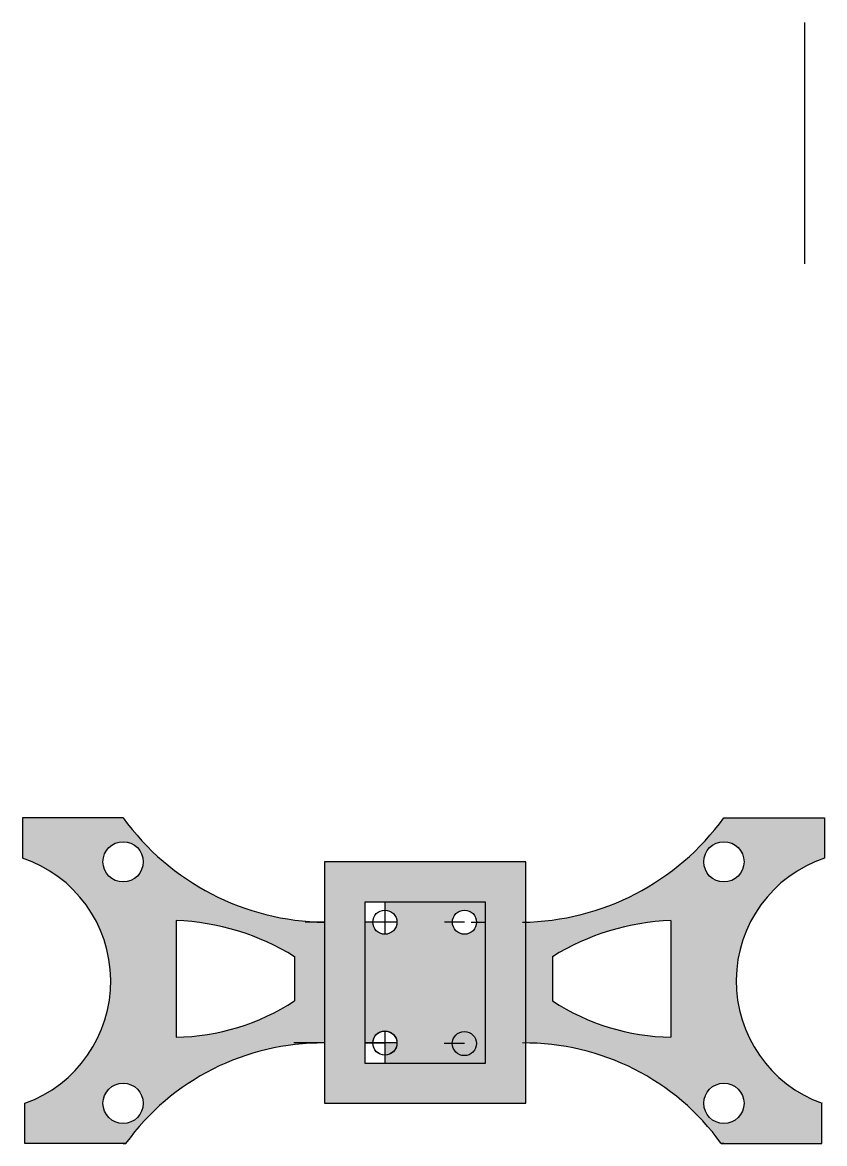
# Model space of a CAD drawing. Header units: inches. Extents: x 87 to 286, y 173 to 452.
import ezdxf

# ---------------------------------------------------------------- set-up
doc = ezdxf.new("R2010")
doc.units = ezdxf.units.IN
doc.header["$MEASUREMENT"] = 0

msp = doc.modelspace()

# ---------------------------------------------------------------- hatches: boundary and pattern name
h = msp.add_hatch(color=256)
h.dxf.hatch_style = 1
h.set_gradient(color1=(19, 155, 72), color2=(255, 255, 0))
h.paths.add_polyline_path([(162.29, 228.24, -0.236812), (112.29, 254.18), (87.29, 254.18), (87.29, 244.18, -0.710063), (87.93, 183.24), (87.93, 173.24), (112.93, 173.24, -0.243102), (162.29, 198.24)])
h.paths.add_polyline_path([(125.45, 228.68, -0.129691), (154.83, 219.68), (154.83, 208.68, -0.14183), (125.45, 199.68)], flags=16)
h.paths.add_polyline_path([(107.29, 243.24, -1), (117.29, 243.24, -1)], flags=16)
h.paths.add_polyline_path([(117.29, 183.24, -1), (107.29, 183.24, -1)], flags=16)
h = msp.add_hatch(color=256)
h.dxf.hatch_style = 1
h.set_gradient(color1=(19, 155, 72), color2=(255, 255, 0))
h.paths.add_polyline_path([(286.47, 244.18), (286.47, 254.18), (261.47, 254.18, -0.233339), (212.29, 228.26), (212.29, 198.24, -0.239474), (260.83, 173.24), (285.83, 173.24), (285.83, 183.24, -0.710063)])
h.paths.add_polyline_path([(248.32, 228.68), (248.32, 199.68, -0.14183), (218.93, 208.68), (218.93, 219.68, -0.129691)], flags=16)
h.paths.add_polyline_path([(256.47, 243.24, -1), (266.47, 243.24, -1)], flags=16)
h.paths.add_polyline_path([(266.47, 183.24, -1), (256.47, 183.24, -1)], flags=16)
h = msp.add_hatch(color=256)
h.dxf.hatch_style = 1
h.set_gradient(color1=(237, 31, 36), color2=(255, 255, 0), name='INVCYLINDER')
h.paths.add_polyline_path([(212.29, 243.24), (162.29, 243.24), (162.29, 183.24), (212.29, 183.24)])
h.paths.add_polyline_path([(172.29, 233.24), (202.29, 233.24), (202.29, 193.24), (172.29, 193.24)], flags=16)
h.paths.add_polyline_path([(174.29, 228.24, -1), (180.29, 228.24, -1)], flags=0)
h.paths.add_polyline_path([(177.29, 195.24), (177.29, 198.19), (174.3, 198.19, 0.408915)], flags=0)
h.paths.add_polyline_path([(174.3, 198.24), (174.29, 198.24, 1), (180.29, 198.24), (180.29, 198.24, -1.018292)], flags=0)
h.paths.add_polyline_path([(194.06, 228.24, -1), (200.06, 228.24, -1)], flags=0)
h.paths.add_polyline_path([(194.04, 198.09, -1), (200.04, 198.09, -1)], flags=0)
h.paths.add_polyline_path([(202.29, 228.24), (200.06, 228.24, -1), (194.06, 228.24, -1), (200.06, 228.24), (202.29, 228.24), (202.29, 233.24), (177.29, 233.24), (177.29, 231.24, -0.414214), (180.29, 228.24, -1), (174.29, 228.24), (172.29, 228.24), (172.29, 198.24), (174.29, 198.24, -1), (180.29, 198.24, -0.417997), (177.29, 195.2), (177.29, 195.19, 0.419533), (180.29, 198.24), (177.29, 198.24), (177.29, 195.24, 0.414214), (180.29, 198.24), (180.29, 198.24, -0.419533), (177.29, 195.19), (177.29, 193.24), (202.29, 193.24)], flags=16)
h.paths.add_polyline_path([(174.29, 198.19), (172.29, 198.19), (172.29, 193.24), (177.29, 193.24), (177.29, 195.19, -0.414214)], flags=0)
h.paths.add_polyline_path([(177.29, 233.24), (172.29, 233.24), (172.29, 228.24), (174.29, 228.24, -0.414214), (177.29, 231.24)], flags=0)

# ---------------------------------------------------------------- linework, layer by layer
for p, q in [((281.5, 451.78), (281.5, 391.78)), ((112.29, 254.18), (87.29, 254.18)), ((87.29, 254.18), (87.29, 244.18)), ((261.47, 254.18), (286.47, 254.18)), ((286.47, 254.18), (286.47, 244.18)), ((212.29, 243.24), (162.29, 243.24)), ((162.29, 243.24), (162.29, 183.24)), ((212.29, 183.24), (212.29, 243.24)), ((202.29, 233.24), (172.29, 233.24)), ((172.29, 233.24), (172.29, 193.24)), ((177.29, 233.24), (177.29, 225.24)), ((202.29, 193.24), (202.29, 233.24)), ((125.45, 228.68), (125.45, 199.68)), ((248.32, 228.68), (248.32, 199.68)), ((162.29, 228.24), (157.53, 228.24)), ((180.29, 228.24), (172.29, 228.24)), ((177.29, 228.24), (172.29, 228.24)), ((197.06, 228.24), (192.06, 228.24)), ((198.75, 228.24), (202.29, 228.24)), ((154.83, 219.68), (154.83, 208.68)), ((218.93, 219.68), (218.93, 208.68)), ((177.29, 201.24), (177.29, 193.24)), ((125.45, 199.68), (125.45, 199.68)), ((162.29, 198.24), (154.65, 198.24)), ((180.29, 198.24), (172.29, 198.24)), ((177.29, 198.24), (172.29, 198.24)), ((177.29, 198.24), (172.29, 198.24)), ((177.29, 198.19), (172.29, 198.19)), ((197.04, 198.09), (192.04, 198.09)), ((248.32, 199.68), (248.32, 199.68)), ((172.29, 193.24), (202.29, 193.24)), ((87.93, 173.24), (87.93, 183.24)), ((162.29, 183.24), (212.29, 183.24)), ((285.83, 173.24), (285.83, 183.24)), ((112.93, 173.24), (87.93, 173.24)), ((112.29, 173.24), (112.93, 173.24)), ((261.47, 173.24), (260.83, 173.24)), ((260.83, 173.24), (285.83, 173.24))]:
    msp.add_line(p, q)
for centre, radius in [((112.29, 243.24), 5), ((261.47, 243.24), 5), ((177.29, 228.24), 3), ((197.06, 228.24), 3), ((177.29, 198.24), 3), ((177.29, 198.24), 3), ((177.29, 198.19), 3), ((197.04, 198.09), 3), ((112.29, 183.24), 5), ((261.47, 183.24), 5)]:
    msp.add_circle(centre, radius)
for centre, radius, start, end in [((163.14, 291.03), 62.8, 215.9367, 269.2282), ((210.62, 291.03), 62.8, 270.7718, 324.0633), ((76.97, 213.6), 32.27, 289.842, 71.3505), ((296.79, 213.6), 32.27, 108.6495, 250.158), ((123.08, 168.48), 60.24, 58.1942, 87.7522), ((250.68, 168.48), 60.24, 92.2478, 121.8058), ((124.59, 254.94), 55.27, 270.882, 303.1716), ((249.17, 254.94), 55.27, 236.8284, 269.118), ((161.8, 137.97), 60.27, 89.5314, 144.186), ((211.96, 137.97), 60.27, 35.814, 90.4686)]:
    msp.add_arc(centre, radius, start, end)

doc.saveas('drawing.dxf')
